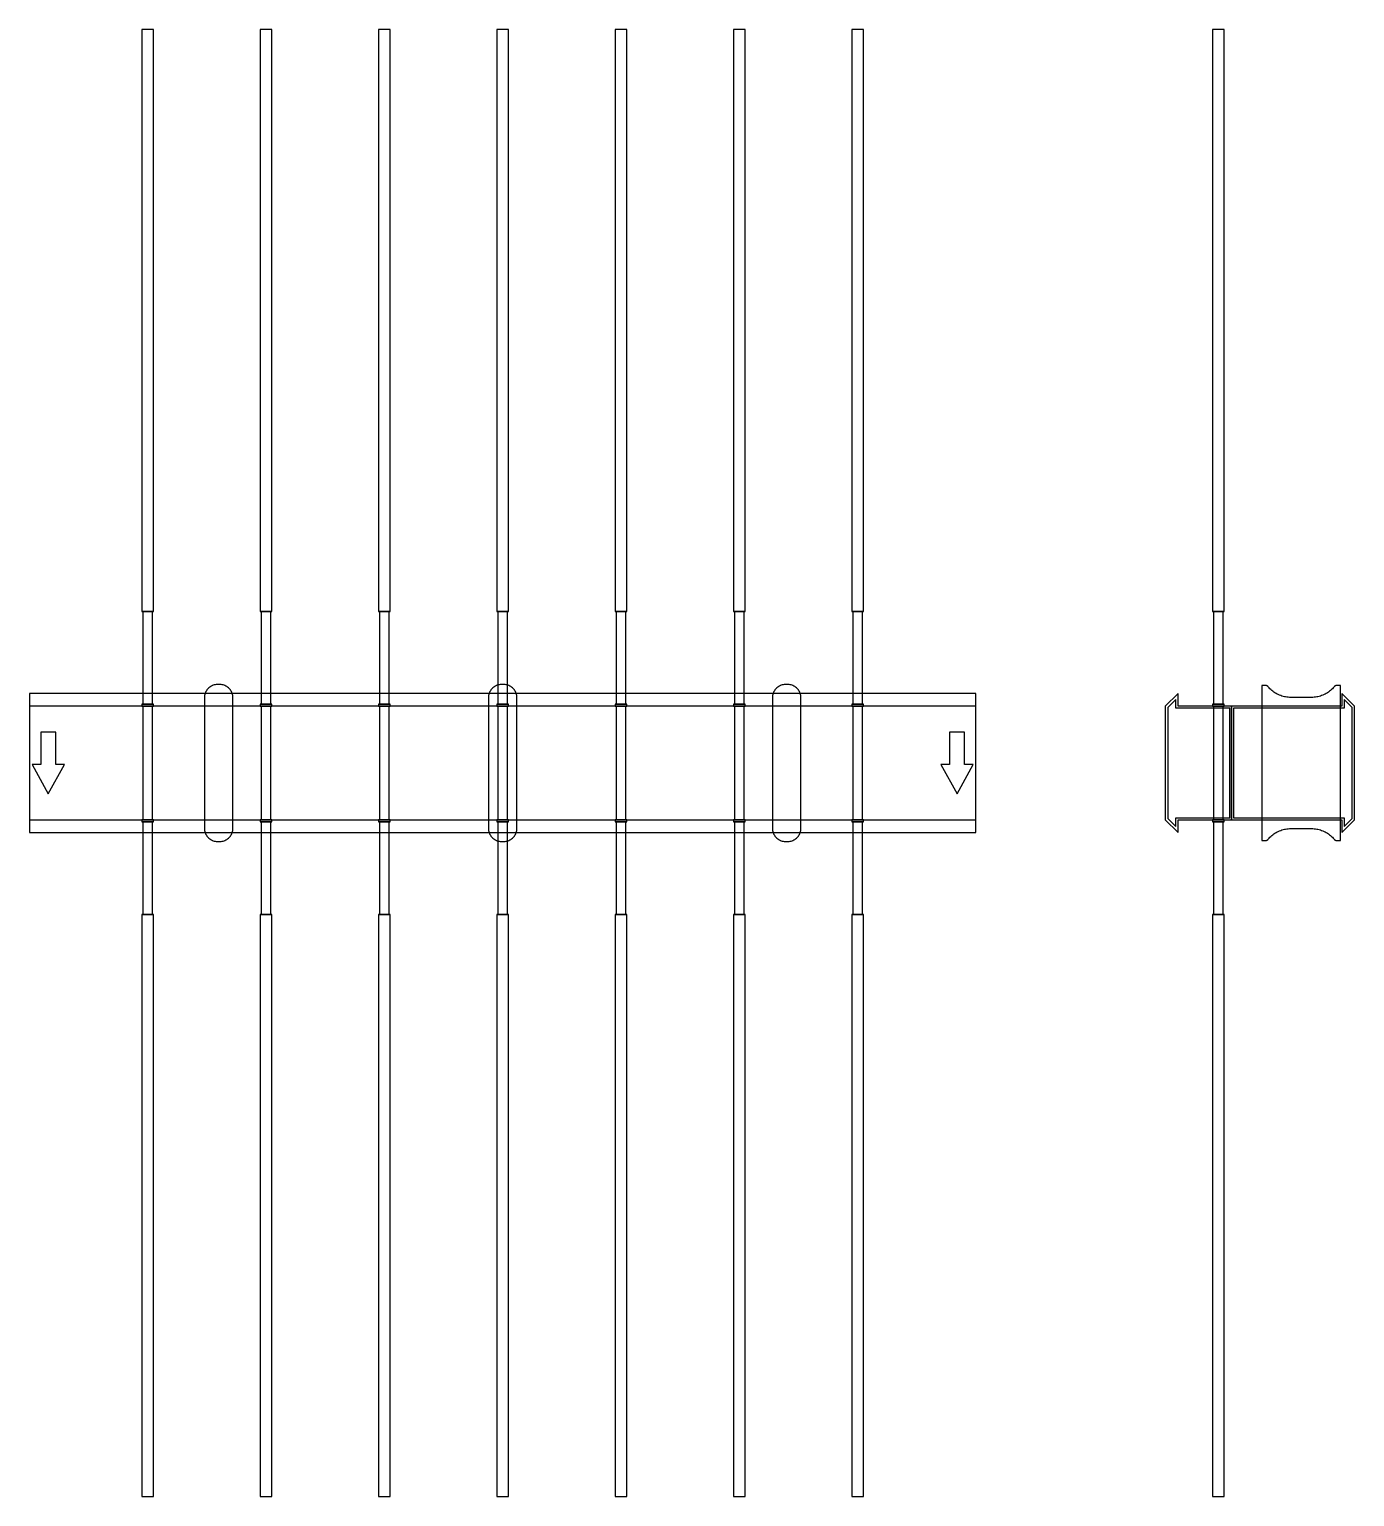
# Model space of a CAD drawing. Extents: x 0 to 1400, y -775 to 775.
import ezdxf

# ---------------------------------------------------------------- set-up
doc = ezdxf.new("R2010")
doc.units = 0
doc.layers.add('Halfen', color=7, linetype='CONTINUOUS')

msp = doc.modelspace()

# ---------------------------------------------------------------- linework, layer by layer
at = {"layer": 'Halfen', "color": 7}
for points in [[(131, 160), (131, 775), (119, 775), (119, 160)], [(256, 160), (256, 775), (244, 775), (244, 160)], [(381, 160), (381, 775), (369, 775), (369, 160)], [(506, 160), (506, 775), (494, 775), (494, 160)], [(631, 160), (631, 775), (619, 775), (619, 160)], [(756, 160), (756, 775), (744, 775), (744, 160)], [(881, 160), (881, 775), (869, 775), (869, 160)], [(1262, 160), (1262, 775), (1250, 775), (1250, 160)], [(130.25, 62), (130.25, 160), (119.75, 160), (119.75, 62)], [(255.25, 62), (255.25, 160), (244.75, 160), (244.75, 62)], [(380.25, 62), (380.25, 160), (369.75, 160), (369.75, 62)], [(505.25, 62), (505.25, 160), (494.75, 160), (494.75, 62)], [(630.25, 62), (630.25, 160), (619.75, 160), (619.75, 62)], [(755.25, 62), (755.25, 160), (744.75, 160), (744.75, 62)], [(880.25, 62), (880.25, 160), (869.75, 160), (869.75, 62)], [(1261.25, 62), (1261.25, 160), (1250.75, 160), (1250.75, 62)], [(215, -69.3), (215, -56.8), (215, 69.3), (214.958, 70.359), (214.834, 71.412), (214.627, 72.452), (214.339, 73.472), (213.972, 74.466), (213.529, 75.429), (213.011, 76.354), (212.422, 77.235), (211.765, 78.068), (211.046, 78.846), (210.268, 79.565), (209.435, 80.222), (208.554, 80.811), (207.629, 81.329), (206.666, 81.772), (205.672, 82.139), (204.652, 82.427), (203.612, 82.634), (202.559, 82.758), (201.5, 82.8), (198.5, 82.8), (197.441, 82.758), (196.388, 82.634), (195.348, 82.427), (194.328, 82.139), (193.334, 81.772), (192.371, 81.329), (191.446, 80.811), (190.565, 80.222), (189.732, 79.565), (188.954, 78.846), (188.235, 78.068), (187.578, 77.235), (186.989, 76.354), (186.471, 75.429), (186.028, 74.466), (185.661, 73.472), (185.373, 72.452), (185.166, 71.412), (185.042, 70.359), (185, 69.3), (185, -56.8), (185, -69.3), (185.042, -70.359), (185.166, -71.412), (185.373, -72.452), (185.661, -73.472), (186.028, -74.466), (186.471, -75.429), (186.989, -76.354), (187.578, -77.235), (188.235, -78.068), (188.954, -78.846), (189.732, -79.565), (190.565, -80.222), (191.446, -80.811), (192.371, -81.329), (193.334, -81.772), (194.328, -82.139), (195.348, -82.427), (196.388, -82.634), (197.441, -82.758), (198.5, -82.8), (201.5, -82.8), (202.559, -82.758), (203.612, -82.634), (204.652, -82.427), (205.672, -82.139), (206.666, -81.772), (207.629, -81.329), (208.554, -80.811), (209.435, -80.222), (210.268, -79.565), (211.046, -78.846), (211.765, -78.068), (212.422, -77.235), (213.011, -76.354), (213.529, -75.429), (213.972, -74.466), (214.339, -73.472), (214.627, -72.452), (214.834, -71.412), (214.958, -70.359), (215, -69.3)], [(515, -69.3), (515, -56.8), (515, 69.3), (514.958, 70.359), (514.834, 71.412), (514.627, 72.452), (514.339, 73.472), (513.972, 74.466), (513.529, 75.429), (513.011, 76.354), (512.422, 77.235), (511.765, 78.068), (511.046, 78.846), (510.268, 79.565), (509.435, 80.222), (508.554, 80.811), (507.629, 81.329), (506.666, 81.772), (505.672, 82.139), (504.652, 82.427), (503.612, 82.634), (502.559, 82.758), (501.5, 82.8), (498.5, 82.8), (497.441, 82.758), (496.388, 82.634), (495.348, 82.427), (494.328, 82.139), (493.334, 81.772), (492.371, 81.329), (491.446, 80.811), (490.565, 80.222), (489.732, 79.565), (488.954, 78.846), (488.235, 78.068), (487.578, 77.235), (486.989, 76.354), (486.471, 75.429), (486.028, 74.466), (485.661, 73.472), (485.373, 72.452), (485.166, 71.412), (485.042, 70.359), (485, 69.3), (485, -56.8), (485, -69.3), (485.042, -70.359), (485.166, -71.412), (485.373, -72.452), (485.661, -73.472), (486.028, -74.466), (486.471, -75.429), (486.989, -76.354), (487.578, -77.235), (488.235, -78.068), (488.954, -78.846), (489.732, -79.565), (490.565, -80.222), (491.446, -80.811), (492.371, -81.329), (493.334, -81.772), (494.328, -82.139), (495.348, -82.427), (496.388, -82.634), (497.441, -82.758), (498.5, -82.8), (501.5, -82.8), (502.559, -82.758), (503.612, -82.634), (504.652, -82.427), (505.672, -82.139), (506.666, -81.772), (507.629, -81.329), (508.554, -80.811), (509.435, -80.222), (510.268, -79.565), (511.046, -78.846), (511.765, -78.068), (512.422, -77.235), (513.011, -76.354), (513.529, -75.429), (513.972, -74.466), (514.339, -73.472), (514.627, -72.452), (514.834, -71.412), (514.958, -70.359), (515, -69.3)], [(815, -69.3), (815, -56.8), (815, 69.3), (814.958, 70.359), (814.834, 71.412), (814.627, 72.452), (814.339, 73.472), (813.972, 74.466), (813.529, 75.429), (813.011, 76.354), (812.422, 77.235), (811.765, 78.068), (811.046, 78.846), (810.268, 79.565), (809.435, 80.222), (808.554, 80.811), (807.629, 81.329), (806.666, 81.772), (805.672, 82.139), (804.652, 82.427), (803.612, 82.634), (802.559, 82.758), (801.5, 82.8), (798.5, 82.8), (797.441, 82.758), (796.388, 82.634), (795.348, 82.427), (794.328, 82.139), (793.334, 81.772), (792.371, 81.329), (791.446, 80.811), (790.565, 80.222), (789.732, 79.565), (788.954, 78.846), (788.235, 78.068), (787.578, 77.235), (786.989, 76.354), (786.471, 75.429), (786.028, 74.466), (785.661, 73.472), (785.373, 72.452), (785.166, 71.412), (785.042, 70.359), (785, 69.3), (785, -56.8), (785, -69.3), (785.042, -70.359), (785.166, -71.412), (785.373, -72.452), (785.661, -73.472), (786.028, -74.466), (786.471, -75.429), (786.989, -76.354), (787.578, -77.235), (788.235, -78.068), (788.954, -78.846), (789.732, -79.565), (790.565, -80.222), (791.446, -80.811), (792.371, -81.329), (793.334, -81.772), (794.328, -82.139), (795.348, -82.427), (796.388, -82.634), (797.441, -82.758), (798.5, -82.8), (801.5, -82.8), (802.559, -82.758), (803.612, -82.634), (804.652, -82.427), (805.672, -82.139), (806.666, -81.772), (807.629, -81.329), (808.554, -80.811), (809.435, -80.222), (810.268, -79.565), (811.046, -78.846), (811.765, -78.068), (812.422, -77.235), (813.011, -76.354), (813.529, -75.429), (813.972, -74.466), (814.339, -73.472), (814.627, -72.452), (814.834, -71.412), (814.958, -70.359), (815, -69.3)], [(1385, -81.8), (1385, 81.8), (1381, 81.8), (1380.846, 81.797), (1380.691, 81.786), (1380.538, 81.769), (1380.385, 81.746), (1380.234, 81.715), (1380.084, 81.678), (1379.936, 81.634), (1379.789, 81.584), (1379.646, 81.527), (1379.505, 81.464), (1379.366, 81.395), (1379.231, 81.32), (1379.1, 81.239), (1378.972, 81.153), (1378.848, 81.06), (1378.728, 80.963), (1378.613, 80.86), (1378.502, 80.752), (1378.397, 80.639), (1378.296, 80.522), (1377.41, 79.491), (1376.479, 78.5), (1375.505, 77.551), (1374.491, 76.646), (1373.437, 75.787), (1372.347, 74.975), (1371.222, 74.211), (1370.064, 73.499), (1368.876, 72.838), (1367.66, 72.23), (1366.418, 71.676), (1365.153, 71.178), (1363.867, 70.736), (1362.563, 70.351), (1361.243, 70.024), (1359.911, 69.756), (1358.567, 69.547), (1357.216, 69.397), (1355.859, 69.307), (1354.5, 69.277), (1332.5, 69.277), (1331.141, 69.307), (1329.784, 69.397), (1328.433, 69.547), (1327.089, 69.756), (1325.757, 70.024), (1324.437, 70.351), (1323.133, 70.736), (1321.847, 71.178), (1320.582, 71.676), (1319.34, 72.23), (1318.124, 72.838), (1316.936, 73.499), (1315.778, 74.211), (1314.653, 74.975), (1313.563, 75.787), (1312.509, 76.646), (1311.495, 77.551), (1310.521, 78.5), (1309.59, 79.491), (1308.704, 80.522), (1308.603, 80.639), (1308.498, 80.752), (1308.387, 80.86), (1308.272, 80.963), (1308.152, 81.06), (1308.028, 81.153), (1307.9, 81.239), (1307.769, 81.32), (1307.634, 81.395), (1307.495, 81.464), (1307.354, 81.527), (1307.211, 81.584), (1307.064, 81.634), (1306.916, 81.678), (1306.766, 81.715), (1306.615, 81.746), (1306.462, 81.769), (1306.309, 81.786), (1306.154, 81.797), (1306, 81.8), (1302, 81.8), (1302, -81.8), (1306, -81.8), (1306.154, -81.797), (1306.309, -81.786), (1306.462, -81.769), (1306.615, -81.746), (1306.766, -81.715), (1306.916, -81.678), (1307.064, -81.634), (1307.211, -81.584), (1307.354, -81.527), (1307.495, -81.464), (1307.634, -81.395), (1307.769, -81.32), (1307.9, -81.239), (1308.028, -81.153), (1308.152, -81.06), (1308.272, -80.963), (1308.387, -80.86), (1308.498, -80.752), (1308.603, -80.639), (1308.704, -80.522), (1309.59, -79.491), (1310.521, -78.5), (1311.495, -77.551), (1312.509, -76.646), (1313.563, -75.787), (1314.653, -74.975), (1315.778, -74.211), (1316.936, -73.499), (1318.124, -72.838), (1319.34, -72.23), (1320.582, -71.676), (1321.847, -71.178), (1323.133, -70.736), (1324.437, -70.351), (1325.757, -70.024), (1327.089, -69.756), (1328.433, -69.547), (1329.784, -69.397), (1331.141, -69.307), (1332.5, -69.277), (1354.5, -69.277), (1355.859, -69.307), (1357.216, -69.397), (1358.567, -69.547), (1359.911, -69.756), (1361.243, -70.024), (1362.563, -70.351), (1363.867, -70.736), (1365.153, -71.178), (1366.418, -71.676), (1367.66, -72.23), (1368.876, -72.838), (1370.064, -73.499), (1371.222, -74.211), (1372.347, -74.975), (1373.437, -75.787), (1374.491, -76.646), (1375.505, -77.551), (1376.479, -78.5), (1377.41, -79.491), (1378.296, -80.522), (1378.397, -80.639), (1378.502, -80.752), (1378.613, -80.86), (1378.728, -80.963), (1378.848, -81.06), (1378.972, -81.153), (1379.1, -81.239), (1379.231, -81.32), (1379.366, -81.395), (1379.505, -81.464), (1379.646, -81.527), (1379.789, -81.584), (1379.936, -81.634), (1380.084, -81.678), (1380.234, -81.715), (1380.385, -81.746), (1380.538, -81.769), (1380.691, -81.786), (1380.846, -81.797), (1381, -81.8)], [(0, -73.5), (1000, -73.5), (1000, 73.5), (0, 73.5)], [(131, 60), (131, 62), (119, 62), (119, 60)], [(256, 60), (256, 62), (244, 62), (244, 60)], [(381, 60), (381, 62), (369, 62), (369, 60)], [(506, 60), (506, 62), (494, 62), (494, 60)], [(631, 60), (631, 62), (619, 62), (619, 60)], [(756, 60), (756, 62), (744, 62), (744, 60)], [(881, 60), (881, 62), (869, 62), (869, 60)], [(1270, -60), (1270, 60), (1213.5, 60), (1213.5, 73.5), (1200, 60), (1200, -60), (1213.5, -73.5), (1213.5, -60)], [(1268, -58), (1268, 58), (1211, 58), (1211, 67.25), (1202.5, 58.75), (1202.5, -58.75), (1211, -67.25), (1211, -58)], [(1262, 60), (1262, 62), (1250, 62), (1250, 60)], [(1400, -60), (1400, 60), (1386.5, 73.5), (1386.5, 60), (1270, 60), (1270, -60), (1386.5, -60), (1386.5, -73.5)], [(1397.5, -58.75), (1397.5, 58.75), (1389, 67.25), (1389, 58), (1272, 58), (1272, -58), (1389, -58), (1389, -67.25)], [(0, -60), (1000, -60), (1000, 60), (0, 60)], [(130.25, -60), (130.25, 60), (119.75, 60), (119.75, -60)], [(255.25, -60), (255.25, 60), (244.75, 60), (244.75, -60)], [(380.25, -60), (380.25, 60), (369.75, 60), (369.75, -60)], [(505.25, -60), (505.25, 60), (494.75, 60), (494.75, -60)], [(630.25, -60), (630.25, 60), (619.75, 60), (619.75, -60)], [(755.25, -60), (755.25, 60), (744.75, 60), (744.75, -60)], [(880.25, -60), (880.25, 60), (869.75, 60), (869.75, -60)], [(1261.25, -60), (1261.25, 60), (1250.75, 60), (1250.75, -60)], [(20, -32.5), (37, -1.5), (28, -1.5), (28, 32.5), (12, 32.5), (12, -1.5), (3, -1.5)], [(980, -32.5), (997, -1.5), (988, -1.5), (988, 32.5), (972, 32.5), (972, -1.5), (963, -1.5)], [(131, -62), (131, -60), (119, -60), (119, -62)], [(130.25, -160), (130.25, -62), (119.75, -62), (119.75, -160)], [(256, -62), (256, -60), (244, -60), (244, -62)], [(255.25, -160), (255.25, -62), (244.75, -62), (244.75, -160)], [(381, -62), (381, -60), (369, -60), (369, -62)], [(380.25, -160), (380.25, -62), (369.75, -62), (369.75, -160)], [(506, -62), (506, -60), (494, -60), (494, -62)], [(505.25, -160), (505.25, -62), (494.75, -62), (494.75, -160)], [(631, -62), (631, -60), (619, -60), (619, -62)], [(630.25, -160), (630.25, -62), (619.75, -62), (619.75, -160)], [(756, -62), (756, -60), (744, -60), (744, -62)], [(755.25, -160), (755.25, -62), (744.75, -62), (744.75, -160)], [(881, -62), (881, -60), (869, -60), (869, -62)], [(880.25, -160), (880.25, -62), (869.75, -62), (869.75, -160)], [(1262, -62), (1262, -60), (1250, -60), (1250, -62)], [(1261.25, -160), (1261.25, -62), (1250.75, -62), (1250.75, -160)], [(131, -775), (131, -160), (119, -160), (119, -775)], [(256, -775), (256, -160), (244, -160), (244, -775)], [(381, -775), (381, -160), (369, -160), (369, -775)], [(506, -775), (506, -160), (494, -160), (494, -775)], [(631, -775), (631, -160), (619, -160), (619, -775)], [(756, -775), (756, -160), (744, -160), (744, -775)], [(881, -775), (881, -160), (869, -160), (869, -775)], [(1262, -775), (1262, -160), (1250, -160), (1250, -775)]]:
    msp.add_lwpolyline(points, close=True, dxfattribs=at)

doc.saveas('drawing.dxf')
